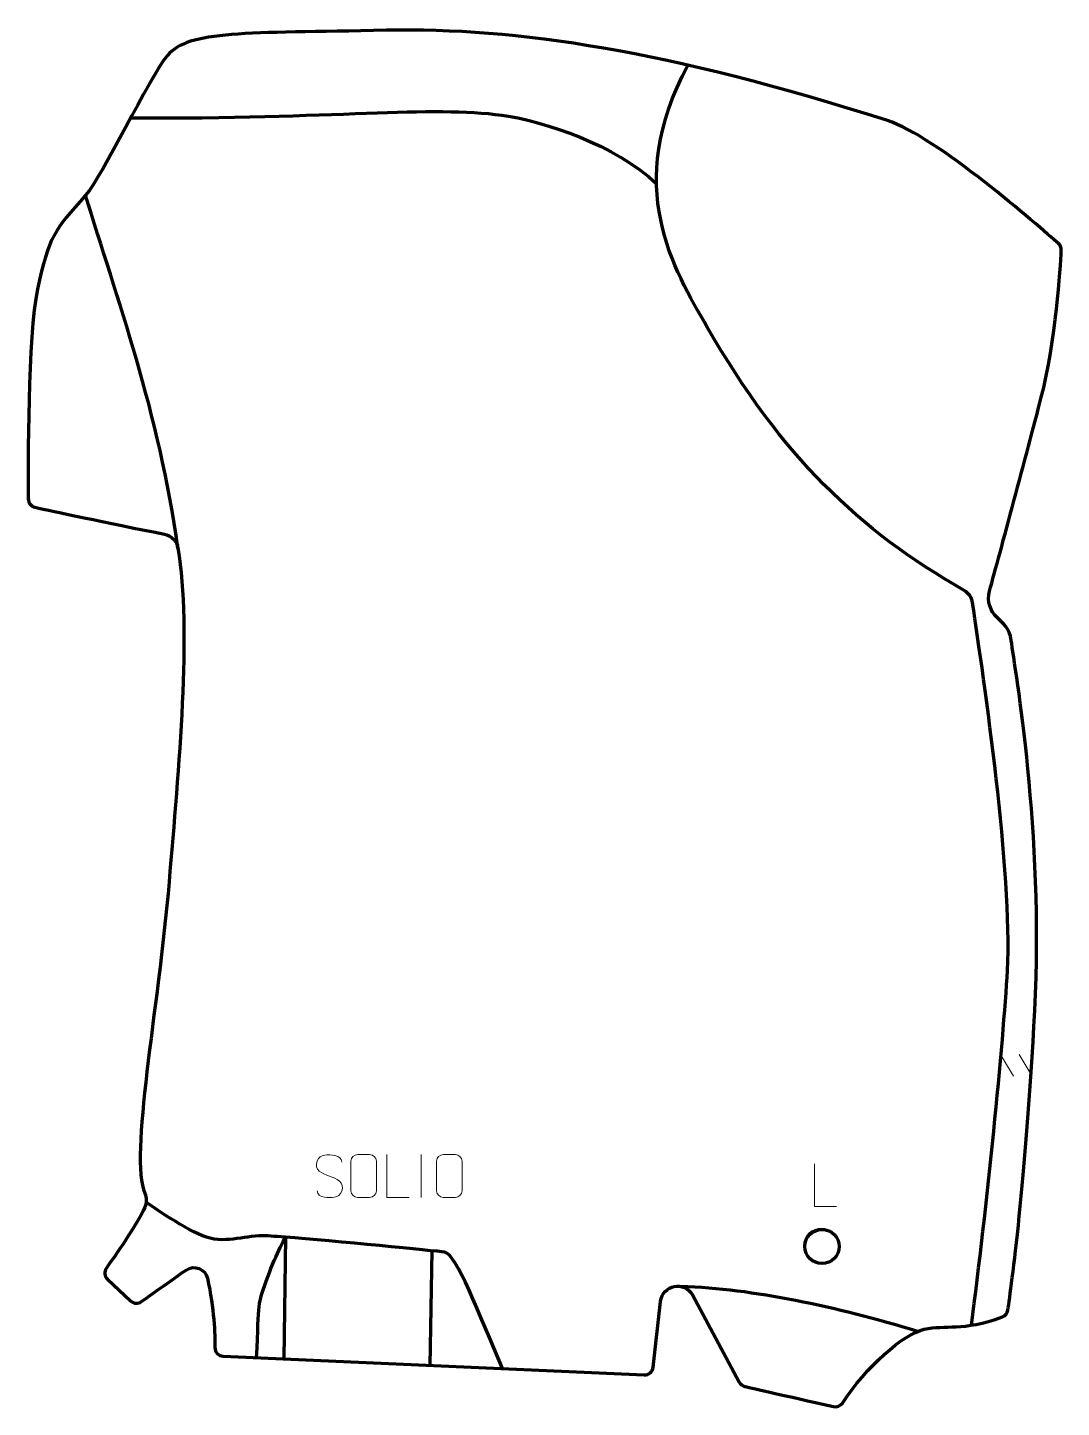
# Model space of a CAD drawing. Header units: millimetres. Extents: x -302 to 302, y -402 to 403.
import ezdxf

# ---------------------------------------------------------------- set-up
doc = ezdxf.new("R2010")
doc.units = ezdxf.units.MM
doc.header["$MEASUREMENT"] = 0
for name, color, linetype in [('layer 1', 7, 'Continuous'), ('layer 2', 7, 'Continuous'), ('layer 3', 7, 'Continuous')]:
    doc.layers.add(name, color=color, linetype=linetype)

msp = doc.modelspace()

# ---------------------------------------------------------------- linework, layer by layer
at = {"layer": 'layer 1', "color": 250, "lineweight": 9}
for points in [[(266.0464, -196.176), (266.0464, -196.176), (273.6435, -208.7993), (273.6435, -208.7993)], [(276.9404, -196.176), (276.9404, -196.176), (284.5375, -208.7993), (284.5375, -208.7993)], [(-72.1172, -254.7085), (-72.1172, -254.7085), (-72.1172, -279.6826), (-72.1172, -279.6826)]]:
    msp.add_open_spline(points, degree=3, dxfattribs=at)
for points, knots in [([(-125.6426, -267.1956), (-129.8909, -265.7252), (-134.799, -263.9294), (-132.7939, -258.4091), (-132.7939, -258.4091), (-131.2904, -254.2692), (-126.0768, -254.6577), (-122.4732, -255.2588), (-122.4732, -255.2588), (-119.6126, -255.736), (-118.7479, -256.9492), (-118.4373, -259.0333)], [0, 0, 0, 0, 0.25, 0.25, 0.25, 0.25, 0.5, 0.5, 0.5, 0.5, 1, 1, 1, 1]), ([(-109.1622, -254.7191), (-106.8365, -254.7191), (-104.5104, -254.7191), (-102.1843, -254.7191), (-102.1843, -254.7191), (-100.2377, -254.6835), (-98.2463, -256.1751), (-98.2196, -258.6127), (-98.2196, -258.6127), (-98.22, -264.3596), (-98.22, -270.1069), (-98.2196, -275.8546), (-98.2196, -275.8546), (-98.3594, -278.178), (-100.0366, -279.6576), (-102.1843, -279.6684), (-102.1843, -279.6684), (-104.5162, -279.668), (-106.8481, -279.668), (-109.1796, -279.6684), (-109.1796, -279.6684), (-111.1046, -279.7738), (-113.0767, -277.8893), (-113.0655, -275.872), (-113.0655, -275.872), (-113.0652, -270.1019), (-113.0652, -264.3322), (-113.0655, -258.5629), (-113.0655, -258.5629), (-113.0613, -256.4248), (-111.3146, -254.7056), (-109.1622, -254.7191)], [0, 0, 0, 0, 0.11111111, 0.11111111, 0.11111111, 0.11111111, 0.22222222, 0.22222222, 0.22222222, 0.22222222, 0.33333333, 0.33333333, 0.33333333, 0.33333333, 0.44444444, 0.44444444, 0.44444444, 0.44444444, 0.55555556, 0.55555556, 0.55555556, 0.55555556, 0.66666667, 0.66666667, 0.66666667, 0.66666667, 0.77777778, 0.77777778, 0.77777778, 0.77777778, 1, 1, 1, 1]), ([(-79.1681, -279.6724), (-79.1681, -279.6724), (-92.1172, -279.6724), (-92.1172, -279.6724), (-92.1172, -279.6724), (-92.1172, -279.6724), (-92.1172, -254.7188), (-92.1172, -254.7188)], [0, 0, 0, 0, 0.33333333, 0.33333333, 0.33333333, 0.33333333, 1, 1, 1, 1]), ([(-59.1622, -254.7191), (-56.8365, -254.7191), (-54.5104, -254.7191), (-52.1843, -254.7191), (-52.1843, -254.7191), (-50.2377, -254.6835), (-48.2463, -256.1751), (-48.2196, -258.6127), (-48.2196, -258.6127), (-48.22, -264.3596), (-48.22, -270.1069), (-48.2196, -275.8546), (-48.2196, -275.8546), (-48.3594, -278.178), (-50.0366, -279.6576), (-52.1843, -279.6684), (-52.1843, -279.6684), (-54.5162, -279.668), (-56.8481, -279.668), (-59.1796, -279.6684), (-59.1796, -279.6684), (-61.1046, -279.7738), (-63.0767, -277.8893), (-63.0655, -275.872), (-63.0655, -275.872), (-63.0652, -270.1019), (-63.0652, -264.3322), (-63.0655, -258.5629), (-63.0655, -258.5629), (-63.0613, -256.4248), (-61.3146, -254.7056), (-59.1622, -254.7191)], [0, 0, 0, 0, 0.11111111, 0.11111111, 0.11111111, 0.11111111, 0.22222222, 0.22222222, 0.22222222, 0.22222222, 0.33333333, 0.33333333, 0.33333333, 0.33333333, 0.44444444, 0.44444444, 0.44444444, 0.44444444, 0.55555556, 0.55555556, 0.55555556, 0.55555556, 0.66666667, 0.66666667, 0.66666667, 0.66666667, 0.77777778, 0.77777778, 0.77777778, 0.77777778, 1, 1, 1, 1]), ([(170.3696, -284.981), (170.3696, -284.981), (157.4205, -284.981), (157.4205, -284.981), (157.4205, -284.981), (157.4205, -284.981), (157.4205, -260.0274), (157.4205, -260.0274)], [0, 0, 0, 0, 0.33333333, 0.33333333, 0.33333333, 0.33333333, 1, 1, 1, 1]), ([(-125.6426, -267.1957), (-121.624, -268.8424), (-116.5945, -270.7307), (-118.4285, -276.091), (-118.4285, -276.091), (-119.8883, -280.3574), (-124.7991, -280.1007), (-128.5252, -279.546), (-128.5252, -279.546), (-131.2752, -279.1362), (-132.4961, -277.9227), (-132.8741, -275.8105)], [0, 0, 0, 0, 0.25, 0.25, 0.25, 0.25, 0.5, 0.5, 0.5, 0.5, 1, 1, 1, 1]), ([(151.0587, -308.1368), (151.1294, -301.4964), (156.4034, -297.6504), (161.5587, -297.7474), (161.5587, -297.7474), (166.714, -297.6504), (171.988, -301.7138), (172.0587, -308.3542), (172.0587, -308.3542), (171.6885, -314.6835), (167.2466, -318.7142), (161.5587, -318.7436), (161.5587, -318.7436), (156.4034, -318.8406), (151.1294, -314.7772), (151.0587, -308.1368)], [0, 0, 0, 0, 0.2, 0.2, 0.2, 0.2, 0.4, 0.4, 0.4, 0.4, 0.6, 0.6, 0.6, 0.6, 1, 1, 1, 1])]:
    msp.add_open_spline(points, degree=3, knots=knots, dxfattribs=at)
at = {"layer": 'layer 2', "color": 230, "lineweight": 200}
msp.add_open_spline([(-233.4234, -285.4669), (-232.2236, -282.8595), (-232.2635, -279.8792), (-233.3994, -277.2433), (-233.3994, -277.2433), (-242.6002, -255.8875), (-225.5473, -170.1805), (-219.2379, -95.3564), (-219.2379, -95.3564), (-213.6721, -29.3481), (-206.0408, 51.7008), (-214.045, 99.4698), (-214.045, 99.4698), (-214.7318, 103.5676), (-217.8783, 106.8185), (-221.9599, 107.6306), (-221.9599, 107.6306), (-256.3977, 114.4836), (-286.9903, 121.0802), (-297.5253, 123.3729), (-297.5253, 123.3729), (-299.8084, 123.8696), (-301.4397, 125.8762), (-301.4573, 128.2092), (-301.4573, 128.2092), (-301.5963, 146.5949), (-301.8119, 223.4856), (-296.0415, 250.7215), (-296.0415, 250.7215), (-289.4671, 281.749), (-286.2163, 285.0887), (-267.9519, 305.6119), (-267.9519, 305.6119), (-258.3899, 316.3572), (-231.075, 374.1281), (-220.1939, 387.1533), (-220.1939, 387.1533), (-207.7888, 402.0028), (-175.3005, 400.119), (-92.2442, 401.8779), (-92.2442, 401.8779), (-16.9406, 403.4732), (72.59, 389.9777), (200.0049, 349.1747), (200.0049, 349.1747), (228.6988, 339.9859), (288.7814, 287.217), (299.8364, 277.3661), (299.8364, 277.3661), (300.9625, 276.3624), (301.5724, 274.91), (301.4991, 273.4047), (301.4991, 273.4047), (300.9971, 263.0835), (298.4916, 221.1403), (289.6514, 186.8761), (289.6514, 186.8761), (281.3766, 154.8012), (265.8262, 97.0374), (259.6762, 74.4285), (259.6762, 74.4285), (257.9762, 68.1787), (260.3352, 62.5452), (263.8002, 59.0993), (263.8002, 59.0993), (267.5417, 55.3782), (271.3683, 52.8689), (272.3046, 45.6249), (272.3046, 45.6249), (274.4996, 28.6486), (291.5116, -66.1435), (286.0657, -170.5389), (286.0657, -170.5389), (280.8295, -270.9095), (272.3825, -331.8924), (270.37, -345.4613), (270.37, -345.4613), (270.1029, -347.2616), (268.8738, -348.7759), (267.165, -349.4085), (267.165, -349.4085), (243.5239, -358.1549), (234.1855, -353.8305), (221.5198, -356.7046), (221.5198, -356.7046), (208.9443, -359.5579), (187.6206, -378.7871), (173.7603, -399.7738), (173.7603, -399.7738), (172.6188, -401.5025), (170.513, -402.3315), (168.4909, -401.8722), (168.4909, -401.8722), (139.1193, -395.2025), (122.4167, -391.3477), (116.7511, -390.0351), (116.7511, -390.0351), (115.3453, -389.7094), (114.1518, -388.794), (113.4727, -387.5233), (113.4727, -387.5233), (113.4727, -387.5233), (86.2962, -336.6849), (86.2962, -336.6849), (86.2962, -336.6849), (81.5548, -328.214), (68.7204, -330.7925), (67.63, -340.435), (67.63, -340.435), (67.63, -340.435), (63.2774, -378.9261), (63.2774, -378.9261), (63.2774, -378.9261), (62.9825, -381.5345), (60.7138, -383.4695), (58.0866, -383.3531), (58.0866, -383.3531), (58.0866, -383.3531), (-187.7299, -372.4367), (-187.7299, -372.4367), (-187.7299, -372.4367), (-190.4166, -372.3175), (-192.5298, -370.0996), (-192.5072, -367.4146), (-192.5072, -367.4146), (-192.4448, -359.9565), (-192.9122, -344.5988), (-196.8495, -326.9317), (-196.8495, -326.9317), (-198.0885, -321.3708), (-204.5782, -318.8375), (-209.2529, -322.1043), (-209.2529, -322.1043), (-222.7117, -331.5093), (-231.1096, -337.514), (-235.3344, -340.5613), (-235.3344, -340.5613), (-237.2758, -341.9621), (-239.9378, -341.7893), (-241.6837, -340.152), (-241.6837, -340.152), (-241.6837, -340.152), (-255.1768, -327.4972), (-255.1768, -327.4972), (-255.1768, -327.4972), (-257.0049, -325.7823), (-257.2797, -322.982), (-255.8156, -320.9482), (-255.8156, -320.9482), (-250.5077, -313.5748), (-238.4262, -296.3381), (-233.4234, -285.4669)], degree=3, knots=[0, 0, 0, 0, 0.02564103, 0.02564103, 0.02564103, 0.02564103, 0.05128205, 0.05128205, 0.05128205, 0.05128205, 0.07692308, 0.07692308, 0.07692308, 0.07692308, 0.1025641, 0.1025641, 0.1025641, 0.1025641, 0.12820513, 0.12820513, 0.12820513, 0.12820513, 0.15384615, 0.15384615, 0.15384615, 0.15384615, 0.17948718, 0.17948718, 0.17948718, 0.17948718, 0.20512821, 0.20512821, 0.20512821, 0.20512821, 0.23076923, 0.23076923, 0.23076923, 0.23076923, 0.25641026, 0.25641026, 0.25641026, 0.25641026, 0.28205128, 0.28205128, 0.28205128, 0.28205128, 0.30769231, 0.30769231, 0.30769231, 0.30769231, 0.33333333, 0.33333333, 0.33333333, 0.33333333, 0.35897436, 0.35897436, 0.35897436, 0.35897436, 0.38461538, 0.38461538, 0.38461538, 0.38461538, 0.41025641, 0.41025641, 0.41025641, 0.41025641, 0.43589744, 0.43589744, 0.43589744, 0.43589744, 0.46153846, 0.46153846, 0.46153846, 0.46153846, 0.48717949, 0.48717949, 0.48717949, 0.48717949, 0.51282051, 0.51282051, 0.51282051, 0.51282051, 0.53846154, 0.53846154, 0.53846154, 0.53846154, 0.56410256, 0.56410256, 0.56410256, 0.56410256, 0.58974359, 0.58974359, 0.58974359, 0.58974359, 0.61538462, 0.61538462, 0.61538462, 0.61538462, 0.64102564, 0.64102564, 0.64102564, 0.64102564, 0.66666667, 0.66666667, 0.66666667, 0.66666667, 0.69230769, 0.69230769, 0.69230769, 0.69230769, 0.71794872, 0.71794872, 0.71794872, 0.71794872, 0.74358974, 0.74358974, 0.74358974, 0.74358974, 0.76923077, 0.76923077, 0.76923077, 0.76923077, 0.79487179, 0.79487179, 0.79487179, 0.79487179, 0.82051282, 0.82051282, 0.82051282, 0.82051282, 0.84615385, 0.84615385, 0.84615385, 0.84615385, 0.87179487, 0.87179487, 0.87179487, 0.87179487, 0.8974359, 0.8974359, 0.8974359, 0.8974359, 0.92307692, 0.92307692, 0.92307692, 0.92307692, 0.94871795, 0.94871795, 0.94871795, 0.94871795, 1, 1, 1, 1], dxfattribs=at)
at = {"layer": 'layer 2', "color": 242, "lineweight": 200}
for points in [[(161.8716, -298.349), (156.3488, -298.349), (151.8716, -302.8261), (151.8716, -308.349), (151.8716, -308.349), (151.8716, -313.8718), (156.3487, -318.349), (161.8716, -318.349), (161.8716, -318.349), (167.3944, -318.349), (171.8716, -313.8719), (171.8716, -308.349), (171.8716, -308.349), (171.8716, -302.8262), (167.3945, -298.349), (161.8716, -298.349)], [(161.8716, -298.349), (156.3488, -298.349), (151.8716, -302.8262), (151.8716, -308.349), (151.8716, -308.349), (151.8716, -313.8718), (156.3487, -318.349), (161.8716, -318.349), (161.8716, -318.349), (167.3944, -318.349), (171.8716, -313.8719), (171.8716, -308.3491), (171.8716, -308.3491), (171.8716, -302.8262), (167.3945, -298.349), (161.8716, -298.349)], [(161.8716, -298.349), (156.3488, -298.349), (151.8716, -302.8262), (151.8716, -308.349), (151.8716, -308.349), (151.8716, -313.8719), (156.3487, -318.349), (161.8716, -318.349), (161.8716, -318.349), (167.3944, -318.349), (171.8716, -313.8719), (171.8716, -308.3491), (171.8716, -308.3491), (171.8716, -302.8262), (167.3945, -298.349), (161.8716, -298.349)], [(161.8716, -298.349), (156.3488, -298.349), (151.8716, -302.8262), (151.8716, -308.349), (151.8716, -308.349), (151.8716, -313.8719), (156.3487, -318.349), (161.8716, -318.349), (161.8716, -318.349), (167.3944, -318.3491), (171.8716, -313.8719), (171.8716, -308.3491), (171.8716, -308.3491), (171.8716, -302.8262), (167.3945, -298.349), (161.8716, -298.349)], [(161.8716, -298.3491), (156.3488, -298.3491), (151.8716, -302.8262), (151.8716, -308.349), (151.8716, -308.349), (151.8716, -313.8719), (156.3487, -318.349), (161.8716, -318.3491), (161.8716, -318.3491), (167.3944, -318.3491), (171.8716, -313.8719), (171.8716, -308.3491), (171.8716, -308.3491), (171.8716, -302.8262), (167.3945, -298.3491), (161.8716, -298.3491)], [(161.8716, -298.3491), (156.3488, -298.3491), (151.8716, -302.8262), (151.8716, -308.3491), (151.8716, -308.3491), (151.8716, -313.8719), (156.3487, -318.3491), (161.8716, -318.3491), (161.8716, -318.3491), (167.3944, -318.3491), (171.8716, -313.8719), (171.8716, -308.3491), (171.8716, -308.3491), (171.8716, -302.8262), (167.3945, -298.3491), (161.8716, -298.3491)], [(161.8716, -298.3491), (156.3488, -298.3491), (151.8716, -302.8262), (151.8716, -308.3491), (151.8716, -308.3491), (151.8716, -313.8719), (156.3487, -318.3491), (161.8716, -318.3491), (161.8716, -318.3491), (167.3944, -318.3491), (171.8716, -313.872), (171.8716, -308.3491), (171.8716, -308.3491), (171.8716, -302.8263), (167.3945, -298.3491), (161.8716, -298.3491)], [(161.8716, -298.3491), (156.3488, -298.3491), (151.8716, -302.8262), (151.8716, -308.3491), (151.8716, -308.3491), (151.8716, -313.8719), (156.3487, -318.3491), (161.8716, -318.3491), (161.8716, -318.3491), (167.3944, -318.3491), (171.8716, -313.872), (171.8716, -308.3491), (171.8716, -308.3491), (171.8716, -302.8263), (167.3945, -298.3491), (161.8716, -298.3491)], [(161.8716, -298.3491), (156.3488, -298.3491), (151.8716, -302.8263), (151.8716, -308.3491), (151.8716, -308.3491), (151.8716, -313.8719), (156.3487, -318.3491), (161.8716, -318.3491), (161.8716, -318.3491), (167.3944, -318.3491), (171.8716, -313.872), (171.8716, -308.3491), (171.8716, -308.3491), (171.8716, -302.8263), (167.3945, -298.3491), (161.8716, -298.3491)], [(161.8716, -298.3491), (156.3488, -298.3491), (151.8716, -302.8263), (151.8716, -308.3491), (151.8716, -308.3491), (151.8716, -313.8719), (156.3487, -318.3491), (161.8716, -318.3491), (161.8716, -318.3491), (167.3944, -318.3491), (171.8716, -313.872), (171.8716, -308.3492), (171.8716, -308.3492), (171.8716, -302.8263), (167.3945, -298.3491), (161.8716, -298.3491)], [(161.8716, -298.3491), (156.3488, -298.3491), (151.8716, -302.8263), (151.8716, -308.3491), (151.8716, -308.3491), (151.8716, -313.872), (156.3487, -318.3491), (161.8716, -318.3491), (161.8716, -318.3491), (167.3944, -318.3491), (171.8716, -313.872), (171.8716, -308.3492), (171.8716, -308.3492), (171.8716, -302.8263), (167.3945, -298.3491), (161.8716, -298.3491)], [(161.8716, -298.3491), (156.3488, -298.3491), (151.8716, -302.8263), (151.8716, -308.3491), (151.8716, -308.3491), (151.8716, -313.872), (156.3487, -318.3491), (161.8716, -318.3491), (161.8716, -318.3491), (167.3944, -318.3492), (171.8716, -313.872), (171.8716, -308.3492), (171.8716, -308.3492), (171.8716, -302.8263), (167.3945, -298.3491), (161.8716, -298.3491)], [(161.8716, -298.3492), (156.3488, -298.3492), (151.8716, -302.8263), (151.8716, -308.3491), (151.8716, -308.3491), (151.8716, -313.872), (156.3487, -318.3491), (161.8716, -318.3492), (161.8716, -318.3492), (167.3944, -318.3492), (171.8716, -313.872), (171.8716, -308.3492), (171.8716, -308.3492), (171.8716, -302.8263), (167.3945, -298.3492), (161.8716, -298.3492)], [(161.8716, -298.3492), (156.3488, -298.3492), (151.8716, -302.8263), (151.8716, -308.3492), (151.8716, -308.3492), (151.8716, -313.872), (156.3487, -318.3492), (161.8716, -318.3492), (161.8716, -318.3492), (167.3944, -318.3492), (171.8716, -313.8721), (171.8716, -308.3492), (171.8716, -308.3492), (171.8716, -302.8263), (167.3945, -298.3492), (161.8716, -298.3492)], [(161.8716, -298.3492), (156.3488, -298.3492), (151.8716, -302.8263), (151.8716, -308.3492), (151.8716, -308.3492), (151.8716, -313.872), (156.3487, -318.3492), (161.8716, -318.3492), (161.8716, -318.3492), (167.3944, -318.3492), (171.8716, -313.8721), (171.8716, -308.3492), (171.8716, -308.3492), (171.8716, -302.8264), (167.3945, -298.3492), (161.8716, -298.3492)], [(161.8716, -298.3492), (156.3488, -298.3492), (151.8716, -302.8263), (151.8716, -308.3492), (151.8716, -308.3492), (151.8716, -313.872), (156.3487, -318.3492), (161.8716, -318.3492), (161.8716, -318.3492), (167.3944, -318.3492), (171.8716, -313.8721), (171.8716, -308.3492), (171.8716, -308.3492), (171.8716, -302.8264), (167.3945, -298.3492), (161.8716, -298.3492)], [(161.8716, -298.3492), (156.3488, -298.3492), (151.8716, -302.8264), (151.8716, -308.3492), (151.8716, -308.3492), (151.8716, -313.872), (156.3487, -318.3492), (161.8716, -318.3492), (161.8716, -318.3492), (167.3944, -318.3492), (171.8716, -313.8721), (171.8716, -308.3493), (171.8716, -308.3493), (171.8716, -302.8264), (167.3945, -298.3492), (161.8716, -298.3492)], [(161.8716, -298.3492), (156.3488, -298.3492), (151.8716, -302.8264), (151.8716, -308.3492), (151.8716, -308.3492), (151.8716, -313.8721), (156.3487, -318.3492), (161.8716, -318.3492), (161.8716, -318.3492), (167.3944, -318.3492), (171.8716, -313.8721), (171.8716, -308.3493), (171.8716, -308.3493), (171.8716, -302.8264), (167.3945, -298.3492), (161.8716, -298.3492)], [(161.8716, -298.3492), (156.3488, -298.3492), (151.8716, -302.8264), (151.8716, -308.3492), (151.8716, -308.3492), (151.8716, -313.8721), (156.3487, -318.3492), (161.8716, -318.3492), (161.8716, -318.3492), (167.3944, -318.3493), (171.8716, -313.8721), (171.8716, -308.3493), (171.8716, -308.3493), (171.8716, -302.8264), (167.3945, -298.3492), (161.8716, -298.3492)], [(161.8716, -298.3493), (156.3488, -298.3493), (151.8716, -302.8264), (151.8716, -308.3492), (151.8716, -308.3492), (151.8716, -313.8721), (156.3487, -318.3492), (161.8716, -318.3493), (161.8716, -318.3493), (167.3944, -318.3493), (171.8716, -313.8721), (171.8716, -308.3493), (171.8716, -308.3493), (171.8716, -302.8264), (167.3945, -298.3493), (161.8716, -298.3493)], [(161.8716, -298.3493), (156.3488, -298.3493), (151.8716, -302.8264), (151.8716, -308.3493), (151.8716, -308.3493), (151.8716, -313.8721), (156.3487, -318.3493), (161.8716, -318.3493), (161.8716, -318.3493), (167.3944, -318.3493), (171.8716, -313.8721), (171.8716, -308.3493), (171.8716, -308.3493), (171.8716, -302.8264), (167.3945, -298.3493), (161.8716, -298.3493)]]:
    msp.add_open_spline(points, degree=3, knots=[0, 0, 0, 0, 0.2, 0.2, 0.2, 0.2, 0.4, 0.4, 0.4, 0.4, 0.6, 0.6, 0.6, 0.6, 1, 1, 1, 1], dxfattribs=at)
for points in [[(161.8716, -298.349), (161.8716, -298.349), (161.8716, -298.3493), (161.8716, -298.3493)], [(161.8716, -298.349), (161.8716, -298.349), (161.8716, -298.3493), (161.8716, -298.3493)], [(151.8716, -308.349), (151.8716, -308.349), (151.8716, -308.3493), (151.8716, -308.3493)], [(171.8716, -308.349), (171.8716, -308.349), (171.8716, -308.3493), (171.8716, -308.3493)], [(161.8716, -318.349), (161.8716, -318.349), (161.8716, -318.3493), (161.8716, -318.3493)]]:
    msp.add_open_spline(points, degree=3, dxfattribs=at)
at = {"layer": 'layer 3', "color": 142, "lineweight": 200}
for points, knots in [([(249.0261, -354.3373), (257.9761, -286.9555), (267.8644, -188.5665), (270.064, -147.1803), (270.064, -147.1803), (273.1166, -89.7322), (256.3829, 22.3241), (249.7422, 67.5904), (249.7422, 67.5904), (249.2963, 70.6293), (247.476, 73.2906), (244.8107, 74.8171), (244.8107, 74.8171), (183.0623, 110.1816), (138.8084, 152.448), (94.823, 228.6134), (94.823, 228.6134), (75.495, 262.0818), (45.5248, 311.2505), (83.6192, 381.4925)], [0, 0, 0, 0, 0.16666667, 0.16666667, 0.16666667, 0.16666667, 0.33333333, 0.33333333, 0.33333333, 0.33333333, 0.5, 0.5, 0.5, 0.5, 0.66666667, 0.66666667, 0.66666667, 0.66666667, 1, 1, 1, 1]), ([(-241.7681, 350.7179), (-122.5247, 350.1351), (-66.1921, 358.0821), (-24.9544, 352.305), (-24.9544, 352.305), (0.7426, 348.7049), (41.0784, 334.9946), (65.2592, 312.2842)], [0, 0, 0, 0, 0.33333333, 0.33333333, 0.33333333, 0.33333333, 1, 1, 1, 1]), ([(-24.5592, -379.6829), (-38.4562, -347.5171), (-51.6042, -312.4552), (-58.3775, -311.6583), (-58.3775, -311.6583), (-63.8809, -311.0109), (-123.308, -305.1026), (-151.3814, -302.9097), (-151.3814, -302.9097), (-157.8587, -302.4039), (-162.6671, -302.0959), (-164.7587, -302.0959), (-164.7587, -302.0959), (-175.9146, -302.0959), (-187.2698, -307.2754), (-199.8203, -302.0959), (-199.8203, -302.0959), (-212.371, -296.9164), (-232.6064, -282.5446), (-232.6064, -282.5446)], [0, 0, 0, 0, 0.16666667, 0.16666667, 0.16666667, 0.16666667, 0.33333333, 0.33333333, 0.33333333, 0.33333333, 0.5, 0.5, 0.5, 0.5, 0.66666667, 0.66666667, 0.66666667, 0.66666667, 1, 1, 1, 1]), ([(-168.158, -373.306), (-166.7508, -339.9467), (-167.3484, -342.1382), (-162.5672, -328.5915), (-162.5672, -328.5915), (-157.786, -315.0452), (-151.3813, -302.9097), (-151.3813, -302.9097), (-151.3813, -302.9097), (-151.3813, -302.9097), (-152.1902, -374.0151), (-152.1902, -374.0151)], [0, 0, 0, 0, 0.25, 0.25, 0.25, 0.25, 0.5, 0.5, 0.5, 0.5, 1, 1, 1, 1])]:
    msp.add_open_spline(points, degree=3, knots=knots, dxfattribs=at)
for points in [[(-214.045, 99.4697), (-224.9214, 178.2121), (-250.0226, 246.5462), (-267.9519, 305.6118)], [(-65.948, -310.8645), (-65.948, -310.8645), (-67.1337, -377.7923), (-67.1337, -377.7923)], [(217.7732, -357.9237), (169.0645, -343.3632), (122.3419, -333.1743), (79.6025, -331.753)]]:
    msp.add_open_spline(points, degree=3, dxfattribs=at)

doc.saveas('drawing.dxf')
